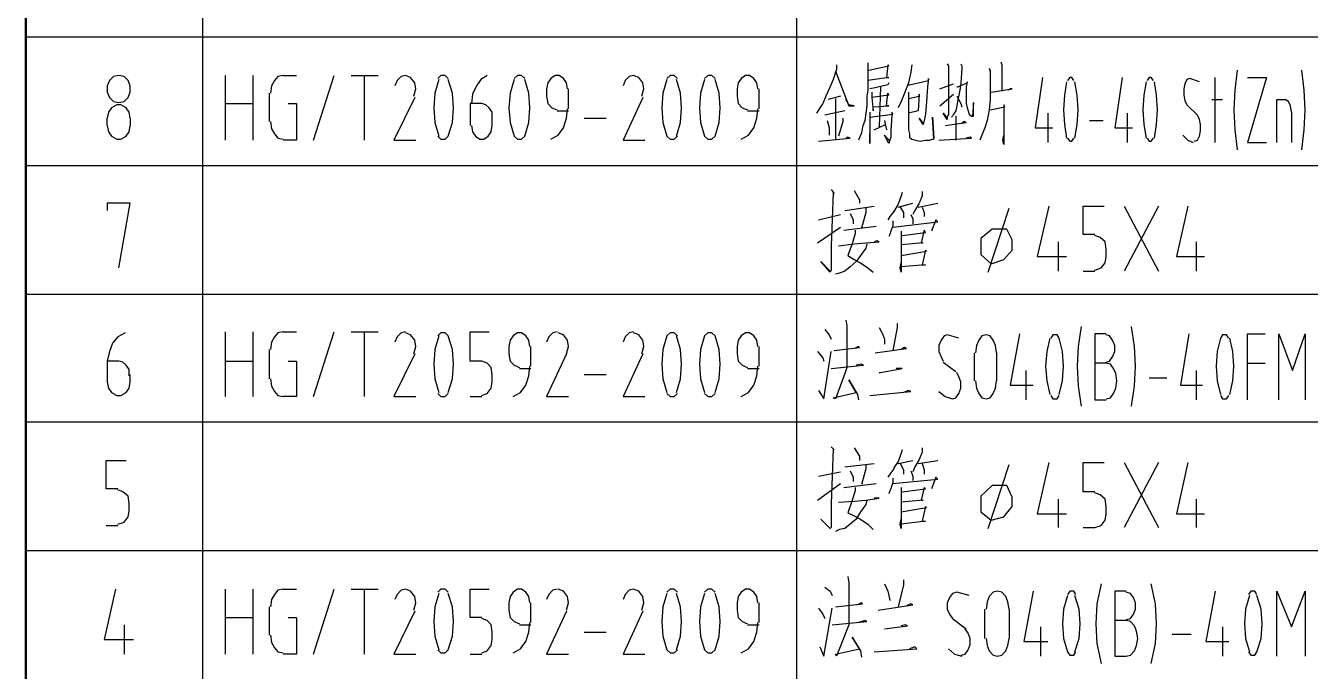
# Model space of a CAD drawing. Header units: millimetres. Extents: x -830 to 4759, y -3917 to 4295.
# Drawn here: x 2959 to 3759, y -3058 to -2656 of the extents above; entities that cross this region are included whole.
import ezdxf

# ---------------------------------------------------------------- set-up
doc = ezdxf.new("R2010")
doc.units = ezdxf.units.MM
doc.layers.add('1', color=7, linetype='Continuous')

msp = doc.modelspace()

# ---------------------------------------------------------------- linework, layer by layer
at = {"layer": '1', "color": 0, "lineweight": 50}
for points in [[(2959.08, -2582.27), (2959.08, -2662.41)], [(2959.08, -2662.41), (2959.08, -2742.56)], [(2959.08, -2742.56), (2959.08, -2822.71)], [(2959.08, -2822.71), (2959.08, -2902.2)], [(2959.08, -2902.2), (2959.08, -2982.35)], [(2959.08, -2982.35), (2959.08, -3062.49)]]:
    msp.add_lwpolyline(points, dxfattribs=at)
at = {"layer": '1', "color": 0, "lineweight": 25}
for points in [[(3069.2, -2582.27), (3069.2, -2662.41)], [(3439.31, -2582.27), (3439.31, -2662.41)], [(2959.08, -2662.41), (4758.8, -2662.41)], [(2959.08, -2662.41), (4758.8, -2662.41)], [(3069.2, -2662.41), (3069.2, -2742.56)], [(3439.31, -2662.41), (3439.31, -2742.56)], [(3464.07, -2680.01), (3464.07, -2682.61), (3462.12, -2689.13), (3459.51, -2694.99), (3457.56, -2699.55), (3455.6, -2704.11), (3453.65, -2706.72), (3451.69, -2709.98)], [(3483.62, -2678.7), (3483.62, -2682.61), (3483.62, -2689.13), (3483.62, -2695.64), (3482.97, -2699.55), (3482.97, -2705.42), (3482.32, -2709.98), (3481.67, -2714.54), (3480.36, -2718.45), (3479.71, -2722.36), (3477.76, -2726.92)], [(3484.27, -2683.26), (3496.65, -2680.66), (3496, -2680.01), (3495.35, -2687.82), (3496.65, -2687.82), (3483.62, -2689.78)], [(3510.99, -2680.01), (3510.34, -2684.57), (3509.03, -2691.08), (3506.43, -2697.6), (3504.47, -2702.81), (3502.52, -2706.72)], [(3533.14, -2679.35), (3533.8, -2680.66), (3533.8, -2707.37), (3533.8, -2710.63), (3533.14, -2712.59), (3533.14, -2713.89), (3530.54, -2709.98), (3533.14, -2713.24)], [(3541.61, -2679.35), (3542.27, -2680.66), (3542.27, -2681.96), (3541.61, -2691.08), (3540.96, -2695.64), (3540.31, -2698.9), (3539.66, -2701.51), (3539.01, -2705.42), (3538.36, -2708.68), (3537.05, -2710.63), (3536.4, -2711.93), (3535.75, -2712.59)], [(3566.38, -2678.05), (3567.03, -2680.01), (3567.03, -2696.3)], [(3017.08, -2686.52), (3013.82, -2687.17), (3011.21, -2689.78), (3009.91, -2693.04), (3009.91, -2696.95), (3011.21, -2700.21), (3013.82, -2702.81), (3017.08, -2703.46), (3020.33, -2702.81), (3022.94, -2700.21), (3024.24, -2696.95), (3024.24, -2693.04), (3022.94, -2689.78), (3020.33, -2687.17), (3017.08, -2686.52)], [(3083.54, -2726.92), (3083.54, -2686.52)], [(3100.48, -2686.52), (3100.48, -2726.92)], [(3119.38, -2686.52), (3116.12, -2687.17), (3114.16, -2689.78), (3112.21, -2693.04), (3111.56, -2697.6)], [(3119.38, -2686.52), (3127.85, -2686.52)], [(3138.27, -2726.92), (3151.31, -2686.52)], [(3161.73, -2686.52), (3178.67, -2686.52)], [(3170.2, -2726.92), (3170.2, -2686.52)], [(3200.83, -2699.55), (3202.13, -2694.99), (3201.48, -2691.08), (3198.87, -2687.82), (3195.61, -2686.52), (3193.01, -2687.17), (3190.4, -2689.78), (3189.1, -2693.04)], [(3222.33, -2688.48), (3220.38, -2686.52), (3217.77, -2686.52), (3215.81, -2688.48)], [(3246.44, -2686.52), (3242.53, -2689.13), (3239.92, -2693.04), (3237.32, -2698.25), (3236.67, -2704.11)], [(3269.9, -2688.48), (3267.94, -2686.52), (3265.34, -2686.52), (3263.38, -2688.48)], [(3296.61, -2694.99), (3295.96, -2691.08), (3294.01, -2688.48), (3291.4, -2686.52), (3288.79, -2686.52), (3286.19, -2688.48), (3284.23, -2691.08), (3283.58, -2694.99)], [(3342.88, -2699.55), (3344.18, -2694.99), (3343.53, -2691.08), (3340.92, -2687.82), (3337.66, -2686.52), (3335.06, -2687.17), (3332.45, -2689.78), (3331.15, -2693.04)], [(3365.03, -2688.48), (3363.08, -2686.52), (3360.47, -2686.52), (3358.51, -2688.48)], [(3388.49, -2688.48), (3386.53, -2686.52), (3383.93, -2686.52), (3381.97, -2688.48)], [(3415.2, -2694.99), (3414.55, -2691.08), (3412.6, -2688.48), (3409.99, -2686.52), (3407.38, -2686.52), (3404.78, -2688.48), (3402.82, -2691.08), (3402.17, -2694.99)], [(3463.42, -2683.92), (3471.89, -2705.42), (3475.15, -2705.42), (3471.89, -2704.77), (3469.94, -2701.51)], [(3509.03, -2692.39), (3509.69, -2692.39), (3521.41, -2689.78), (3521.41, -2688.48), (3520.76, -2693.69), (3520.11, -2702.81), (3519.46, -2710.63), (3518.81, -2714.54), (3518.16, -2717.15), (3515.55, -2713.24), (3518.16, -2716.5)], [(3559.21, -2681.96), (3559.86, -2683.92), (3559.86, -2683.26), (3559.86, -2693.69), (3559.86, -2701.51), (3559.21, -2708.02), (3557.9, -2714.54), (3556.6, -2719.1), (3554.65, -2723.66), (3553.34, -2726.92)], [(3592.44, -2687.82), (3587.88, -2719.1), (3598.96, -2719.1)], [(3611.99, -2689.78), (3610.68, -2687.82), (3609.38, -2687.82), (3608.08, -2689.78)], [(3641.96, -2687.82), (3637.4, -2719.1), (3648.48, -2719.1)], [(3661.51, -2689.78), (3660.21, -2687.82), (3658.9, -2687.82), (3657.6, -2689.78)], [(3690.18, -2690.43), (3684.31, -2688.48), (3682.36, -2689.13), (3681.06, -2691.73), (3680.41, -2694.99), (3680.41, -2698.9), (3681.06, -2702.16), (3682.36, -2704.77)], [(3699.95, -2728.22), (3699.95, -2687.82)], [(3713.64, -2683.26), (3712.33, -2695.64), (3711.68, -2708.02), (3712.33, -2720.4), (3713.64, -2732.79)], [(3720.15, -2687.82), (3731.88, -2687.82), (3720.15, -2728.22), (3731.88, -2728.22)], [(3754.04, -2732.79), (3755.34, -2720.4), (3755.99, -2708.02), (3755.34, -2695.64), (3754.04, -2683.26)], [(3216.47, -2689.13), (3213.86, -2697.6), (3213.21, -2706.72), (3213.86, -2715.84), (3216.47, -2724.31)], [(3215.81, -2724.31), (3217.77, -2726.27), (3220.38, -2726.27), (3222.33, -2724.31), (3224.94, -2715.84), (3225.59, -2706.72), (3224.94, -2697.6), (3222.33, -2689.13)], [(3263.38, -2689.13), (3260.77, -2697.6), (3260.12, -2706.72), (3260.77, -2715.84), (3263.38, -2724.31)], [(3263.38, -2724.31), (3265.34, -2726.27), (3267.94, -2726.27), (3269.9, -2724.31), (3272.5, -2715.84), (3273.16, -2706.72), (3272.5, -2697.6), (3269.9, -2689.13)], [(3283.58, -2694.99), (3283.58, -2699.55)], [(3297.26, -2707.37), (3297.26, -2694.99)], [(3358.51, -2689.13), (3355.91, -2697.6), (3355.26, -2706.72), (3355.91, -2715.84), (3358.51, -2724.31)], [(3364.38, -2724.31), (3366.99, -2715.84), (3367.64, -2706.72), (3366.99, -2697.6), (3364.38, -2689.13)], [(3381.97, -2689.13), (3379.37, -2697.6), (3378.71, -2706.72), (3379.37, -2715.84), (3381.97, -2724.31)], [(3381.97, -2724.31), (3383.93, -2726.27), (3386.53, -2726.27), (3388.49, -2724.31), (3391.09, -2715.84), (3391.75, -2706.72), (3391.09, -2697.6), (3388.49, -2689.13)], [(3402.17, -2694.99), (3402.17, -2699.55)], [(3415.86, -2707.37), (3415.86, -2694.99)], [(3496.65, -2691.08), (3496, -2692.39), (3490.79, -2693.69), (3488.18, -2694.34), (3484.93, -2694.99)], [(3491.44, -2693.69), (3490.79, -2718.45)], [(3528.58, -2694.99), (3537.05, -2691.73)], [(3539.01, -2693.69), (3539.66, -2693.69), (3545.52, -2691.08), (3545.52, -2690.43), (3544.87, -2693.69), (3544.87, -2696.95), (3544.87, -2701.51), (3544.87, -2704.11), (3545.52, -2706.72), (3546.18, -2708.68), (3546.83, -2710.63), (3548.13, -2711.93), (3549.43, -2711.93), (3549.43, -2703.46), (3548.78, -2711.93)], [(3560.51, -2696.95), (3573.54, -2694.99), (3572.24, -2694.99), (3570.94, -2695.64)], [(3607.43, -2690.43), (3606.12, -2698.9), (3605.47, -2708.02), (3606.12, -2717.15), (3607.43, -2725.62)], [(3612.64, -2725.62), (3613.94, -2717.15), (3614.59, -2708.02), (3613.94, -2698.9), (3612.64, -2690.43)], [(3656.95, -2690.43), (3655.64, -2698.9), (3654.99, -2708.02), (3655.64, -2717.15), (3656.95, -2725.62)], [(3662.16, -2725.62), (3663.46, -2717.15), (3664.12, -2708.02), (3663.46, -2698.9), (3662.16, -2690.43)], [(3083.54, -2704.11), (3100.48, -2704.11)], [(3110.91, -2715.19), (3110.91, -2697.6)], [(3122.64, -2704.11), (3127.85, -2704.11), (3127.85, -2726.92), (3119.38, -2726.92)], [(3201.48, -2700.21), (3188.45, -2726.92), (3202.13, -2726.92)], [(3236.01, -2704.11), (3236.01, -2717.8)], [(3243.18, -2704.11), (3236.01, -2704.11)], [(3249.7, -2713.24), (3249.7, -2709.33), (3247.74, -2706.72), (3245.79, -2704.77), (3243.18, -2704.11)], [(3283.58, -2699.55), (3284.23, -2704.11), (3286.84, -2706.72), (3290.1, -2708.02)], [(3343.53, -2700.21), (3331.15, -2726.92), (3344.83, -2726.92)], [(3402.17, -2699.55), (3402.82, -2704.11), (3405.43, -2706.72), (3408.69, -2708.02)], [(3466.68, -2699.55), (3458.86, -2701.51)], [(3463.42, -2700.86), (3463.42, -2726.27)], [(3486.23, -2696.95), (3486.23, -2700.21), (3486.88, -2708.68), (3486.88, -2706.07), (3496.65, -2705.42), (3495.35, -2705.42), (3496, -2697.6), (3496.65, -2698.9), (3486.23, -2700.21)], [(3509.03, -2696.95), (3509.03, -2700.21), (3509.03, -2720.4), (3509.69, -2723.01), (3509.69, -2724.97), (3510.99, -2726.27), (3513.6, -2726.92), (3516.2, -2727.57), (3519.46, -2726.92), (3522.07, -2726.92), (3524.02, -2726.27), (3524.67, -2726.27), (3524.02, -2712.59), (3524.67, -2725.62)], [(3509.03, -2700.86), (3515.55, -2699.55), (3515.55, -2698.25), (3514.9, -2708.68), (3509.03, -2709.98)], [(3528.58, -2705.42), (3537.05, -2698.25)], [(3539.01, -2699.55), (3541.61, -2704.11), (3542.27, -2706.07)], [(3698, -2701.51), (3704.51, -2701.51)], [(3738.4, -2728.22), (3738.4, -2701.51), (3743.61, -2701.51)], [(3747.52, -2709.33), (3746.87, -2705.42), (3745.57, -2702.81), (3743.61, -2701.51)], [(3024.24, -2713.24), (3023.59, -2709.33), (3021.64, -2706.72), (3018.38, -2704.77), (3015.77, -2704.77), (3012.52, -2706.72), (3010.56, -2709.33), (3009.91, -2713.24)], [(3286.19, -2726.27), (3290.75, -2723.66), (3294.01, -2719.1), (3295.96, -2713.24), (3296.61, -2707.37)], [(3290.1, -2708.68), (3297.26, -2708.68)], [(3404.78, -2726.27), (3409.34, -2723.66), (3412.6, -2719.1), (3414.55, -2713.24), (3415.2, -2707.37)], [(3408.69, -2708.68), (3415.86, -2708.68)], [(3469.29, -2708.68), (3456.91, -2711.28)], [(3484.93, -2709.33), (3484.93, -2713.24), (3484.93, -2722.36), (3484.93, -2728.88), (3484.93, -2726.92), (3484.93, -2723.01)], [(3484.93, -2712.59), (3499.26, -2710.63), (3498.61, -2709.33), (3498.61, -2711.28), (3497.96, -2721.06), (3497.96, -2724.97), (3497.31, -2726.92), (3496.65, -2728.88), (3494.05, -2723.66), (3497.31, -2727.57)], [(3538.36, -2711.93), (3538.36, -2726.92)], [(3559.86, -2708.02), (3568.98, -2706.07), (3568.33, -2704.77), (3568.33, -2729.53), (3567.68, -2726.92), (3568.33, -2723.66)], [(3595.7, -2709.98), (3595.7, -2728.22)], [(3645.22, -2709.98), (3645.22, -2728.22)], [(3682.36, -2704.77), (3688.88, -2711.28)], [(3686.92, -2727.57), (3688.88, -2726.92), (3690.18, -2724.31), (3690.83, -2721.06), (3690.83, -2717.15), (3690.18, -2713.89), (3688.88, -2711.28)], [(3747.52, -2709.33), (3747.52, -2728.22)], [(3009.91, -2717.8), (3009.91, -2713.24)], [(3009.91, -2717.8), (3010.56, -2721.71), (3012.52, -2724.31), (3015.77, -2726.27), (3018.38, -2726.27), (3021.64, -2724.31), (3023.59, -2721.71), (3024.24, -2717.8)], [(3024.24, -2713.24), (3024.24, -2717.8)], [(3111.56, -2715.19), (3112.21, -2719.75), (3114.16, -2723.01), (3116.12, -2725.62), (3119.38, -2726.27)], [(3236.67, -2717.8), (3237.32, -2721.71), (3239.27, -2724.31), (3241.88, -2726.27), (3244.48, -2726.27), (3247.09, -2724.31), (3249.05, -2721.71), (3249.7, -2717.8)], [(3249.7, -2717.8), (3249.7, -2713.24)], [(3307.04, -2713.24), (3320.72, -2713.24)], [(3458.21, -2714.54), (3459.51, -2719.1), (3459.51, -2721.06), (3459.51, -2723.66)], [(3467.98, -2713.24), (3467.98, -2715.19), (3465.38, -2724.31)], [(3487.53, -2720.4), (3494.7, -2717.15)], [(3494.05, -2714.54), (3494.7, -2717.8), (3495.35, -2720.4)], [(3531.84, -2717.8), (3544.87, -2715.84), (3543.57, -2715.19), (3542.27, -2716.5)], [(3621.76, -2714.54), (3630.23, -2714.54)], [(3358.51, -2724.31), (3360.47, -2726.27), (3363.08, -2726.27), (3365.03, -2724.31)], [(3453, -2727.57), (3472.54, -2725.62), (3471.24, -2724.97), (3469.94, -2725.62)], [(3527.93, -2726.92), (3548.13, -2725.62), (3547.48, -2724.97), (3544.87, -2725.62)], [(3608.08, -2725.62), (3609.38, -2727.57), (3610.68, -2727.57), (3611.99, -2725.62)], [(3657.6, -2725.62), (3658.9, -2727.57), (3660.21, -2727.57), (3661.51, -2725.62)], [(3679.75, -2723.66), (3683.01, -2726.92), (3686.27, -2728.22)], [(2959.08, -2742.56), (4758.8, -2742.56)], [(2959.08, -2742.56), (4758.8, -2742.56)], [(3069.2, -2742.56), (3069.2, -2822.71)], [(3439.31, -2742.56), (3439.31, -2822.71)], [(3460.82, -2757.55), (3462.77, -2760.15), (3462.12, -2759.5), (3460.82, -2792.73), (3460.82, -2807.07), (3460.82, -2807.72), (3460.16, -2809.02), (3454.3, -2802.51), (3460.16, -2808.37)], [(3475.15, -2758.2), (3478.41, -2764.06), (3478.41, -2766.02)], [(3505.12, -2759.5), (3504.47, -2761.46), (3502.52, -2766.67), (3499.91, -2771.23), (3497.31, -2774.49), (3496, -2776.44)], [(3517.51, -2758.85), (3517.51, -2761.46), (3515.55, -2766.02), (3512.94, -2770.58), (3511.64, -2773.18)], [(3017.08, -2806.42), (3024.24, -2766.02), (3009.91, -2766.02), (3009.91, -2770.58)], [(3469.29, -2770.58), (3487.53, -2767.97)], [(3502.52, -2768.62), (3511.64, -2766.02)], [(3514.9, -2768.62), (3527.28, -2766.02)], [(3596.35, -2767.97), (3589.18, -2799.25), (3607.43, -2799.25)], [(3625.02, -2785.56), (3617.85, -2785.56), (3617.85, -2767.97), (3630.88, -2767.97)], [(3643.26, -2767.97), (3664.77, -2808.37)], [(3664.77, -2767.97), (3643.26, -2808.37)], [(3683.01, -2767.97), (3675.84, -2799.25), (3693.44, -2799.25)], [(3453, -2776.44), (3466.68, -2773.18)], [(3472.54, -2772.53), (3474.5, -2776.44), (3474.5, -2779.05)], [(3482.32, -2769.27), (3482.32, -2771.88), (3479.71, -2781.66)], [(3499.26, -2781), (3527.28, -2777.75), (3525.98, -2776.44), (3523.37, -2783.61)], [(3503.82, -2768.62), (3505.78, -2771.88), (3505.78, -2775.14)], [(3510.34, -2773.18), (3511.64, -2775.79), (3511.64, -2779.05)], [(3517.51, -2768.62), (3518.81, -2771.88), (3518.81, -2774.49)], [(3558.56, -2809.02), (3571.59, -2769.27)], [(3452.35, -2790.78), (3466.68, -2781)], [(3468.64, -2782.96), (3488.83, -2780.35)], [(3475.8, -2782.96), (3475.8, -2784.91), (3473.85, -2791.43), (3471.24, -2798.6), (3475.15, -2801.2), (3479.06, -2803.16), (3483.62, -2806.42), (3486.88, -2809.02)], [(3499.26, -2777.09), (3499.26, -2780.35), (3498.61, -2781.66), (3497.96, -2783.61), (3497.31, -2785.56), (3496.65, -2786.87)], [(3504.47, -2783.61), (3504.47, -2785.56), (3504.47, -2795.34), (3504.47, -2809.02), (3503.82, -2806.42), (3504.47, -2803.16)], [(3505.12, -2786.22), (3519.46, -2784.26), (3518.81, -2782.96), (3516.85, -2790.78), (3518.16, -2790.78), (3504.47, -2792.08)], [(3553.99, -2797.95), (3560.51, -2803.81), (3568.33, -2801.2), (3573.54, -2795.34), (3573.54, -2788.82), (3570.28, -2782.31), (3561.16, -2782.31), (3553.99, -2788.17), (3553.99, -2797.95)], [(3482.97, -2791.43), (3482.32, -2794.04), (3479.06, -2798.6), (3476.45, -2802.51), (3472.54, -2805.76), (3469.29, -2808.37), (3466.03, -2809.67), (3463.42, -2810.33)], [(3465.38, -2792.73), (3475.15, -2791.43), (3482.32, -2790.78), (3490.79, -2790.13), (3489.49, -2789.47), (3487.53, -2790.13)], [(3602.21, -2790.13), (3602.21, -2808.37)], [(3632.19, -2794.69), (3631.54, -2790.13), (3628.28, -2787.52), (3625.02, -2786.22)], [(3688.22, -2790.13), (3688.22, -2808.37)], [(3504.47, -2798.6), (3520.11, -2795.99), (3519.46, -2795.34), (3517.51, -2804.46), (3519.46, -2804.46), (3504.47, -2805.76)], [(3625.02, -2807.72), (3628.93, -2806.42), (3631.54, -2803.16), (3632.19, -2799.25)], [(3632.19, -2799.25), (3632.19, -2794.69)], [(3617.85, -2808.37), (3625.02, -2808.37)], [(2959.08, -2822.71), (4758.8, -2822.71)], [(2959.08, -2822.71), (4758.8, -2822.71)], [(3069.2, -2822.71), (3069.2, -2902.2)], [(3439.31, -2822.71), (3439.31, -2902.2)], [(3469.94, -2839), (3470.59, -2842.25), (3470.59, -2868.32), (3469.29, -2872.23), (3463.42, -2887.87), (3462.12, -2887.21), (3476.45, -2883.96), (3471.89, -2876.14), (3477.11, -2885.26), (3477.76, -2888.52)], [(3020.99, -2846.82), (3016.42, -2849.42), (3013.17, -2853.33), (3011.21, -2858.54), (3009.91, -2864.41)], [(3083.54, -2886.56), (3083.54, -2846.16)], [(3100.48, -2846.16), (3100.48, -2886.56)], [(3119.38, -2846.16), (3116.12, -2846.82), (3114.16, -2849.42), (3112.21, -2852.68), (3111.56, -2857.24)], [(3119.38, -2846.16), (3127.85, -2846.16)], [(3138.27, -2886.56), (3151.31, -2846.16)], [(3161.73, -2846.16), (3178.67, -2846.16)], [(3170.2, -2886.56), (3170.2, -2846.16)], [(3195.61, -2846.16), (3193.01, -2846.82), (3190.4, -2849.42), (3189.1, -2852.68)], [(3200.83, -2859.85), (3202.13, -2855.29), (3201.48, -2851.38), (3198.87, -2848.12), (3195.61, -2846.82)], [(3222.33, -2883.96), (3224.94, -2875.49), (3225.59, -2866.36), (3224.94, -2857.24), (3222.33, -2848.77), (3220.38, -2846.82), (3217.77, -2846.82), (3215.81, -2848.77)], [(3243.18, -2864.41), (3236.01, -2864.41), (3236.01, -2846.16), (3247.74, -2846.16)], [(3273.16, -2855.29), (3272.5, -2851.38), (3270.55, -2848.77), (3267.94, -2846.82), (3265.34, -2846.82), (3262.73, -2848.77), (3260.77, -2851.38), (3260.12, -2855.29)], [(3290.1, -2846.16), (3287.49, -2846.82), (3284.88, -2849.42), (3283.58, -2852.68)], [(3295.96, -2859.85), (3297.26, -2855.29), (3296.61, -2851.38), (3294.01, -2848.12), (3290.75, -2846.82)], [(3337.66, -2846.16), (3335.06, -2846.82), (3332.45, -2849.42), (3331.15, -2852.68)], [(3342.88, -2859.85), (3344.18, -2855.29), (3343.53, -2851.38), (3340.92, -2848.12), (3337.66, -2846.82)], [(3365.03, -2848.77), (3363.08, -2846.82), (3360.47, -2846.82), (3358.51, -2848.77), (3355.91, -2857.24), (3355.26, -2866.36), (3355.91, -2875.49), (3358.51, -2883.96)], [(3388.49, -2883.96), (3391.09, -2875.49), (3391.75, -2866.36), (3391.09, -2857.24), (3388.49, -2848.77), (3386.53, -2846.82), (3383.93, -2846.82), (3381.97, -2848.77), (3379.37, -2857.24), (3378.71, -2866.36), (3379.37, -2875.49), (3381.97, -2883.96)], [(3415.2, -2855.29), (3414.55, -2851.38), (3412.6, -2848.77), (3409.99, -2846.82), (3407.38, -2846.82), (3404.78, -2848.77), (3402.82, -2851.38), (3402.17, -2855.29)], [(3456.91, -2844.86), (3459.51, -2848.12), (3460.82, -2850.72)], [(3490.79, -2843.56), (3492.74, -2847.47), (3494.05, -2850.72), (3494.05, -2853.98)], [(3501.87, -2840.95), (3501.87, -2843.56), (3499.26, -2857.89)], [(3540.31, -2850.07), (3533.14, -2848.12), (3531.19, -2848.77), (3529.23, -2851.38), (3527.93, -2854.63), (3527.93, -2858.54), (3529.23, -2861.8), (3530.54, -2864.41)], [(3563.77, -2859.2), (3563.12, -2854.63), (3561.81, -2851.38), (3559.86, -2848.77), (3557.25, -2848.12), (3554.65, -2848.77), (3552.69, -2851.38), (3551.39, -2854.63), (3550.74, -2859.2)], [(3578.1, -2847.47), (3572.24, -2879.4), (3586.57, -2879.4)], [(3602.86, -2885.26), (3604.82, -2876.79), (3605.47, -2867.67), (3604.82, -2858.54), (3602.86, -2850.07), (3601.56, -2848.12), (3598.96, -2848.12), (3597.65, -2850.07)], [(3616.55, -2842.91), (3614.59, -2855.29), (3613.94, -2867.67), (3614.59, -2880.05), (3616.55, -2892.43)], [(3632.19, -2847.47), (3625.02, -2847.47), (3625.02, -2888.52)], [(3632.19, -2865.06), (3634.14, -2864.41), (3636.1, -2861.8), (3637.4, -2858.54), (3637.4, -2854.63), (3636.1, -2851.38), (3634.14, -2848.77), (3632.19, -2848.12)], [(3647.83, -2892.43), (3649.78, -2880.05), (3650.43, -2867.67), (3649.78, -2855.29), (3647.83, -2842.91)], [(3683.66, -2847.47), (3678.45, -2879.4), (3692.13, -2879.4)], [(3708.42, -2850.07), (3707.12, -2848.12), (3704.51, -2848.12), (3703.21, -2850.07), (3701.26, -2858.54), (3700.6, -2867.67), (3701.26, -2876.79), (3703.21, -2885.26)], [(3720.15, -2888.52), (3720.15, -2847.47), (3731.23, -2847.47)], [(3739.7, -2888.52), (3739.7, -2847.47), (3748.17, -2870.27), (3755.99, -2847.47), (3755.99, -2888.52)], [(3216.47, -2848.77), (3213.86, -2857.24), (3213.21, -2866.36), (3213.86, -2875.49), (3216.47, -2883.96)], [(3260.12, -2855.29), (3260.12, -2859.85)], [(3273.81, -2867.67), (3273.81, -2855.29)], [(3364.38, -2883.96), (3366.99, -2875.49), (3367.64, -2866.36), (3366.99, -2857.24), (3364.38, -2848.77)], [(3402.17, -2855.29), (3402.17, -2859.85)], [(3415.86, -2867.67), (3415.86, -2855.29)], [(3462.77, -2857.89), (3478.41, -2855.94), (3477.76, -2855.29), (3475.8, -2856.59)], [(3488.18, -2859.2), (3507.73, -2856.59), (3506.43, -2855.94), (3504.47, -2857.24)], [(3597, -2850.07), (3595.05, -2858.54), (3594.39, -2867.67), (3595.05, -2876.79), (3597, -2885.26)], [(3709.08, -2885.26), (3711.03, -2876.79), (3711.68, -2867.67), (3711.03, -2858.54), (3709.08, -2850.07)], [(3009.91, -2864.41), (3009.91, -2877.44)], [(3017.08, -2864.41), (3009.91, -2864.41)], [(3023.59, -2873.53), (3023.59, -2869.62), (3021.64, -2867.01), (3019.68, -2865.06), (3017.08, -2864.41)], [(3083.54, -2864.41), (3100.48, -2864.41)], [(3110.91, -2875.49), (3110.91, -2857.24)], [(3122.64, -2864.41), (3127.85, -2864.41), (3127.85, -2886.56), (3119.38, -2886.56)], [(3201.48, -2859.85), (3188.45, -2886.56), (3202.13, -2886.56)], [(3249.7, -2872.88), (3249.05, -2868.32), (3246.44, -2865.71), (3243.18, -2864.41)], [(3260.12, -2859.85), (3260.77, -2864.41), (3263.38, -2867.01), (3266.64, -2868.32)], [(3295.96, -2859.85), (3283.58, -2886.56), (3297.26, -2886.56)], [(3343.53, -2859.85), (3331.15, -2886.56), (3344.83, -2886.56)], [(3402.17, -2859.85), (3402.82, -2864.41), (3405.43, -2867.01), (3408.69, -2868.32)], [(3452.35, -2858.54), (3455.6, -2862.45), (3456.25, -2864.41)], [(3453, -2882.65), (3456.25, -2887.87), (3460.82, -2858.54)], [(3550.09, -2876.79), (3550.09, -2859.2)], [(3563.77, -2859.2), (3563.77, -2876.79)], [(3262.73, -2886.56), (3267.29, -2883.96), (3270.55, -2879.4), (3272.5, -2873.53), (3273.16, -2867.67)], [(3266.64, -2868.97), (3273.81, -2868.97)], [(3404.78, -2886.56), (3409.34, -2883.96), (3412.6, -2879.4), (3414.55, -2873.53), (3415.2, -2867.67)], [(3408.69, -2868.97), (3415.86, -2868.97)], [(3460.82, -2868.97), (3481.02, -2867.01), (3479.71, -2866.36), (3476.45, -2867.01)], [(3490.79, -2871.58), (3491.44, -2871.58), (3505.12, -2868.97), (3503.82, -2868.97), (3501.22, -2868.97)], [(3527.93, -2883.3), (3531.84, -2886.56), (3536.4, -2887.87), (3538.36, -2887.21), (3540.31, -2884.61), (3541.61, -2881.35), (3541.61, -2877.44), (3540.31, -2874.18), (3539.01, -2871.58)], [(3530.54, -2865.06), (3538.36, -2870.92)], [(3582.01, -2870.27), (3582.01, -2888.52)], [(3632.19, -2865.71), (3625.02, -2865.71)], [(3632.19, -2887.87), (3634.79, -2887.21), (3636.75, -2884.61), (3638.05, -2881.35), (3638.7, -2876.79), (3638.05, -2872.23), (3636.75, -2868.97), (3634.79, -2866.36), (3632.19, -2865.71)], [(3688.22, -2870.27), (3688.22, -2888.52)], [(3720.15, -2865.71), (3731.23, -2865.71)], [(3009.91, -2877.44), (3010.56, -2881.35), (3012.52, -2883.96), (3015.77, -2885.91), (3018.38, -2885.91), (3021.64, -2883.96), (3023.59, -2881.35), (3024.24, -2877.44)], [(3024.24, -2877.44), (3024.24, -2872.88)], [(3111.56, -2875.49), (3112.21, -2880.05), (3114.16, -2883.3), (3116.12, -2885.91), (3119.38, -2886.56)], [(3243.18, -2885.91), (3246.44, -2884.61), (3249.05, -2881.35), (3249.7, -2877.44)], [(3249.7, -2877.44), (3249.7, -2872.88)], [(3307.04, -2872.88), (3320.72, -2872.88)], [(3550.74, -2876.79), (3551.39, -2881.35), (3552.69, -2884.61), (3554.65, -2887.21), (3557.25, -2887.87), (3559.86, -2887.21), (3561.81, -2884.61), (3563.12, -2881.35), (3563.77, -2876.79)], [(3658.9, -2874.83), (3669.98, -2874.83)], [(3215.81, -2884.61), (3217.77, -2886.56), (3220.38, -2886.56), (3222.33, -2884.61)], [(3236.01, -2886.56), (3243.18, -2886.56)], [(3358.51, -2884.61), (3360.47, -2886.56), (3363.08, -2886.56), (3365.03, -2884.61)], [(3381.97, -2884.61), (3383.93, -2886.56), (3386.53, -2886.56), (3388.49, -2884.61)], [(3484.93, -2885.91), (3510.34, -2883.3), (3509.03, -2882.65), (3505.78, -2883.96)], [(3597.65, -2885.91), (3598.96, -2887.87), (3601.56, -2887.87), (3602.86, -2885.91)], [(3625.02, -2888.52), (3632.19, -2888.52)], [(3703.21, -2885.91), (3704.51, -2887.87), (3707.12, -2887.87), (3708.42, -2885.91)], [(2959.08, -2902.2), (4758.8, -2902.2)], [(2959.08, -2902.2), (4758.8, -2902.2)], [(3069.2, -2902.2), (3069.2, -2982.35)], [(3439.31, -2902.2), (3439.31, -2982.35)], [(3460.82, -2917.84), (3462.77, -2919.79), (3462.12, -2919.14), (3460.82, -2953.03), (3460.82, -2966.71), (3460.82, -2968.01), (3460.16, -2968.66), (3454.3, -2962.8), (3460.16, -2968.66)], [(3475.15, -2918.49), (3478.41, -2923.7), (3478.41, -2926.31)], [(3505.12, -2919.79), (3504.47, -2921.75), (3502.52, -2926.96), (3499.91, -2930.87), (3499.91, -2931.52), (3497.31, -2934.78), (3496, -2936.74)], [(3517.51, -2918.49), (3517.51, -2921.1), (3515.55, -2925.66), (3512.94, -2930.22), (3511.64, -2933.48)], [(3016.42, -2943.9), (3009.26, -2943.9), (3009.26, -2926.31), (3021.64, -2926.31)], [(3469.29, -2930.22), (3487.53, -2928.27)], [(3502.52, -2928.27), (3511.64, -2926.31)], [(3503.82, -2928.27), (3505.78, -2932.17), (3505.78, -2934.78)], [(3514.9, -2928.27), (3527.28, -2926.31)], [(3517.51, -2928.27), (3518.81, -2932.17), (3518.81, -2934.78)], [(3596.35, -2927.61), (3589.18, -2959.54), (3607.43, -2959.54)], [(3625.02, -2945.86), (3617.85, -2945.86), (3617.85, -2927.61), (3630.88, -2927.61)], [(3643.26, -2927.61), (3664.77, -2968.01)], [(3664.77, -2927.61), (3643.26, -2968.01)], [(3683.01, -2927.61), (3675.84, -2959.54), (3693.44, -2959.54)], [(3453, -2936.08), (3466.68, -2933.48)], [(3472.54, -2932.83), (3474.5, -2936.74), (3474.5, -2939.34)], [(3482.32, -2928.92), (3482.32, -2931.52), (3479.71, -2941.3)], [(3510.34, -2932.83), (3511.64, -2936.08), (3511.64, -2938.69)], [(3558.56, -2968.66), (3571.59, -2928.92)], [(3023.59, -2953.03), (3022.94, -2948.46), (3019.68, -2945.86), (3016.42, -2944.56)], [(3452.35, -2951.07), (3466.68, -2940.65)], [(3468.64, -2943.25), (3488.83, -2940.65)], [(3475.8, -2943.25), (3475.8, -2945.21), (3473.85, -2951.07), (3471.24, -2958.89), (3475.15, -2960.85), (3479.06, -2962.8), (3483.62, -2966.06), (3486.88, -2969.32)], [(3499.26, -2937.39), (3499.26, -2939.99), (3498.61, -2941.95), (3497.96, -2943.9), (3497.31, -2945.21), (3496.65, -2947.16)], [(3499.26, -2940.65), (3527.28, -2938.04), (3525.98, -2936.74), (3523.37, -2943.9)], [(3504.47, -2943.25), (3504.47, -2945.21), (3504.47, -2954.98), (3504.47, -2968.66), (3503.82, -2966.06), (3504.47, -2962.8)], [(3505.12, -2945.86), (3519.46, -2943.9), (3518.81, -2943.25), (3516.85, -2951.07), (3518.16, -2951.07), (3504.47, -2952.37)], [(3553.99, -2958.24), (3560.51, -2963.45), (3568.33, -2961.5), (3573.54, -2954.98), (3573.54, -2949.12), (3570.28, -2941.95), (3561.16, -2941.95), (3553.99, -2948.46), (3553.99, -2958.24)], [(3482.97, -2951.07), (3482.32, -2953.68), (3479.06, -2958.24), (3476.45, -2962.8), (3472.54, -2966.06), (3469.29, -2968.66), (3466.03, -2969.32), (3463.42, -2970.62)], [(3465.38, -2952.37), (3475.15, -2951.72), (3482.32, -2951.07), (3490.79, -2949.77), (3489.49, -2949.77), (3487.53, -2949.77)], [(3602.21, -2950.42), (3602.21, -2968.01)], [(3632.19, -2954.98), (3631.54, -2950.42), (3628.28, -2947.81), (3625.02, -2946.51)], [(3688.22, -2950.42), (3688.22, -2968.01)], [(3016.42, -2966.06), (3020.33, -2964.75), (3022.94, -2961.5), (3023.59, -2957.59)], [(3023.59, -2957.59), (3023.59, -2953.03)], [(3504.47, -2958.24), (3520.11, -2955.63), (3519.46, -2954.98), (3517.51, -2964.1), (3519.46, -2964.1), (3504.47, -2966.06)], [(3625.02, -2968.01), (3628.93, -2966.71), (3631.54, -2963.45), (3632.19, -2959.54)], [(3632.19, -2959.54), (3632.19, -2954.98)], [(3009.26, -2966.71), (3016.42, -2966.71)], [(3617.85, -2968.01), (3625.02, -2968.01)], [(2959.08, -2982.35), (4758.8, -2982.35)], [(2959.08, -2982.35), (4758.8, -2982.35)], [(3069.2, -2982.35), (3069.2, -3062.49)], [(3439.31, -2982.35), (3439.31, -3062.49)], [(3471.24, -2998.64), (3471.89, -3002.55), (3471.89, -3028.61), (3470.59, -3031.87), (3464.07, -3048.16), (3463.42, -3046.86), (3478.41, -3043.6), (3473.85, -3036.43), (3479.06, -3044.9), (3479.71, -3048.81)], [(3505.78, -3000.59), (3505.78, -3003.85), (3502.52, -3017.53)], [(3015.12, -3006.46), (3007.95, -3037.73), (3026.2, -3037.73)], [(3083.54, -3046.86), (3083.54, -3006.46)], [(3100.48, -3006.46), (3100.48, -3046.86)], [(3119.38, -3006.46), (3116.12, -3007.11), (3114.16, -3009.72), (3112.21, -3012.97), (3111.56, -3017.53)], [(3119.38, -3006.46), (3127.85, -3006.46)], [(3138.27, -3046.86), (3151.31, -3006.46)], [(3161.73, -3006.46), (3178.67, -3006.46)], [(3170.2, -3046.86), (3170.2, -3006.46)], [(3200.83, -3019.49), (3202.13, -3014.93), (3201.48, -3011.02), (3198.87, -3007.76), (3195.61, -3006.46), (3193.01, -3007.11), (3190.4, -3009.72), (3189.1, -3012.97)], [(3222.33, -3008.41), (3220.38, -3006.46), (3217.77, -3006.46), (3215.81, -3008.41)], [(3243.18, -3024.05), (3236.01, -3024.05), (3236.01, -3006.46), (3247.74, -3006.46)], [(3273.16, -3014.93), (3272.5, -3011.02), (3270.55, -3008.41), (3267.94, -3006.46), (3265.34, -3006.46), (3262.73, -3008.41), (3260.77, -3011.02), (3260.12, -3014.93)], [(3290.1, -3006.46), (3287.49, -3007.11), (3284.88, -3009.72), (3283.58, -3012.97)], [(3295.96, -3019.49), (3297.26, -3014.93), (3296.61, -3011.02), (3294.01, -3007.76), (3290.75, -3006.46)], [(3342.88, -3019.49), (3344.18, -3014.93), (3343.53, -3011.02), (3340.92, -3007.76), (3337.66, -3006.46), (3335.06, -3007.11), (3332.45, -3009.72), (3331.15, -3012.97)], [(3365.03, -3008.41), (3363.08, -3006.46), (3360.47, -3006.46), (3358.51, -3008.41)], [(3388.49, -3008.41), (3386.53, -3006.46), (3383.93, -3006.46), (3381.97, -3008.41)], [(3415.2, -3014.93), (3414.55, -3011.02), (3412.6, -3008.41), (3409.99, -3006.46), (3407.38, -3006.46), (3404.78, -3008.41), (3402.82, -3011.02), (3402.17, -3014.93)], [(3456.91, -3005.15), (3460.16, -3007.76), (3461.47, -3010.37)], [(3494.05, -3003.2), (3496, -3007.76), (3496.65, -3010.37), (3497.31, -3013.62)], [(3546.83, -3010.37), (3539.01, -3008.41), (3536.4, -3009.06), (3534.45, -3011.67), (3533.14, -3014.93), (3533.14, -3018.84), (3534.45, -3022.1), (3536.4, -3024.7)], [(3571.59, -3018.84), (3570.94, -3014.28), (3569.63, -3011.02), (3567.03, -3008.41), (3564.42, -3007.76), (3561.81, -3008.41), (3559.21, -3011.02), (3557.9, -3014.28), (3557.25, -3018.84)], [(3586.57, -3007.76), (3580.71, -3039.04), (3595.7, -3039.04)], [(3613.29, -3009.72), (3611.99, -3007.76), (3609.38, -3007.76), (3608.08, -3009.72)], [(3628.93, -3003.2), (3626.32, -3015.58), (3625.67, -3027.96), (3626.32, -3040.34), (3628.93, -3052.72)], [(3644.57, -3007.76), (3637.4, -3007.76), (3637.4, -3048.16)], [(3644.57, -3025.35), (3647.17, -3024.7), (3649.13, -3022.1), (3650.43, -3018.84), (3650.43, -3014.93), (3649.13, -3011.67), (3647.17, -3009.06), (3644.57, -3008.41)], [(3660.21, -3052.72), (3662.81, -3040.34), (3663.46, -3027.96), (3662.81, -3015.58), (3660.21, -3003.2)], [(3699.95, -3007.76), (3694.09, -3039.04), (3708.42, -3039.04)], [(3726.02, -3009.72), (3724.71, -3007.76), (3722.11, -3007.76), (3720.8, -3009.72)], [(3738.4, -3048.16), (3738.4, -3007.76), (3747.52, -3029.91), (3755.99, -3007.76), (3755.99, -3048.16)], [(3216.47, -3009.06), (3213.86, -3017.53), (3213.21, -3026.66), (3213.86, -3035.78), (3216.47, -3044.25)], [(3215.81, -3044.25), (3217.77, -3046.2), (3220.38, -3046.2), (3222.33, -3044.25), (3224.94, -3035.78), (3225.59, -3026.66), (3224.94, -3017.53), (3222.33, -3009.06)], [(3260.12, -3014.93), (3260.12, -3019.49)], [(3273.81, -3027.31), (3273.81, -3014.93)], [(3358.51, -3009.06), (3355.91, -3017.53), (3355.26, -3026.66), (3355.91, -3035.78), (3358.51, -3044.25)], [(3364.38, -3044.25), (3366.99, -3035.78), (3367.64, -3026.66), (3366.99, -3017.53), (3364.38, -3009.06)], [(3381.97, -3009.06), (3379.37, -3017.53), (3378.71, -3026.66), (3379.37, -3035.78), (3381.97, -3044.25)], [(3381.97, -3044.25), (3383.93, -3046.2), (3386.53, -3046.2), (3388.49, -3044.25), (3391.09, -3035.78), (3391.75, -3026.66), (3391.09, -3017.53), (3388.49, -3009.06)], [(3402.17, -3014.93), (3402.17, -3019.49)], [(3415.86, -3027.31), (3415.86, -3014.93)], [(3463.42, -3017.53), (3480.36, -3015.58), (3479.71, -3014.93), (3477.11, -3016.23)], [(3490.14, -3019.49), (3511.64, -3016.23), (3510.34, -3015.58), (3507.73, -3016.88)], [(3608.08, -3010.37), (3605.47, -3018.84), (3604.82, -3027.96), (3605.47, -3037.08), (3608.08, -3045.55)], [(3612.64, -3045.55), (3615.25, -3037.08), (3615.9, -3027.96), (3615.25, -3018.84), (3612.64, -3010.37)], [(3721.46, -3010.37), (3718.85, -3018.84), (3718.2, -3027.96), (3718.85, -3037.08), (3721.46, -3045.55)], [(3720.8, -3045.55), (3722.11, -3047.51), (3724.71, -3047.51), (3726.02, -3045.55), (3728.62, -3037.08), (3729.28, -3027.96), (3728.62, -3018.84), (3726.02, -3010.37)], [(3083.54, -3024.05), (3100.48, -3024.05)], [(3110.91, -3035.13), (3110.91, -3017.53)], [(3122.64, -3024.05), (3127.85, -3024.05), (3127.85, -3046.86), (3119.38, -3046.86)], [(3201.48, -3020.14), (3188.45, -3046.86), (3202.13, -3046.86)], [(3260.12, -3019.49), (3260.77, -3024.05), (3263.38, -3026.66), (3266.64, -3027.96)], [(3295.96, -3020.14), (3283.58, -3046.86), (3297.26, -3046.86)], [(3343.53, -3020.14), (3331.15, -3046.86), (3344.83, -3046.86)], [(3402.17, -3019.49), (3402.82, -3024.05), (3405.43, -3026.66), (3408.69, -3027.96)], [(3453, -3018.19), (3455.6, -3022.1), (3456.91, -3024.7)], [(3453.65, -3042.3), (3456.25, -3048.16), (3461.47, -3018.19)], [(3556.6, -3037.08), (3556.6, -3018.84)], [(3571.59, -3018.84), (3571.59, -3037.08)], [(3020.33, -3028.61), (3020.33, -3046.86)], [(3249.7, -3033.17), (3249.05, -3028.61), (3246.44, -3026.01), (3243.18, -3024.7)], [(3262.73, -3046.2), (3267.29, -3043.6), (3270.55, -3039.04), (3272.5, -3033.17), (3273.16, -3027.31)], [(3266.64, -3028.61), (3273.81, -3028.61)], [(3404.78, -3046.2), (3409.34, -3043.6), (3412.6, -3039.04), (3414.55, -3033.17), (3415.2, -3027.31)], [(3408.69, -3028.61), (3415.86, -3028.61)], [(3461.47, -3028.61), (3482.97, -3026.66), (3481.67, -3026.01), (3477.76, -3027.31)], [(3494.05, -3031.22), (3508.38, -3029.26), (3507.08, -3028.61), (3504.47, -3029.26)], [(3536.4, -3024.7), (3544.87, -3031.22)], [(3541.61, -3047.51), (3544.22, -3046.86), (3546.18, -3044.25), (3547.48, -3040.99), (3547.48, -3037.08), (3546.18, -3033.82), (3544.22, -3031.22)], [(3591.14, -3029.91), (3591.14, -3048.16)], [(3644.57, -3026.01), (3637.4, -3026.01)], [(3644.57, -3048.16), (3647.17, -3047.51), (3649.78, -3044.9), (3651.08, -3041.64), (3651.73, -3037.08), (3651.08, -3032.52), (3649.78, -3029.26), (3647.17, -3026.66), (3644.57, -3026.01)], [(3704.51, -3029.91), (3704.51, -3048.16)], [(3111.56, -3035.13), (3112.21, -3039.69), (3114.16, -3042.95), (3116.12, -3045.55), (3119.38, -3046.2)], [(3243.18, -3046.2), (3246.44, -3044.9), (3249.05, -3041.64), (3249.7, -3037.73)], [(3249.7, -3037.73), (3249.7, -3033.17)], [(3307.04, -3033.17), (3320.72, -3033.17)], [(3557.25, -3037.08), (3557.9, -3041.64), (3559.21, -3044.9), (3561.81, -3047.51), (3564.42, -3048.16), (3567.03, -3047.51), (3569.63, -3044.9), (3570.94, -3041.64), (3571.59, -3037.08)], [(3673.24, -3034.48), (3684.97, -3034.48)], [(3236.01, -3046.86), (3243.18, -3046.86)], [(3358.51, -3044.25), (3360.47, -3046.2), (3363.08, -3046.2), (3365.03, -3044.25)], [(3487.53, -3045.55), (3514.25, -3043.6), (3512.94, -3042.3), (3509.69, -3043.6)], [(3533.8, -3043.6), (3537.7, -3046.86), (3542.27, -3048.16)], [(3608.08, -3045.55), (3609.38, -3047.51), (3611.99, -3047.51), (3613.29, -3045.55)], [(3637.4, -3048.16), (3644.57, -3048.16)]]:
    msp.add_lwpolyline(points, dxfattribs=at)

doc.saveas('drawing.dxf')
